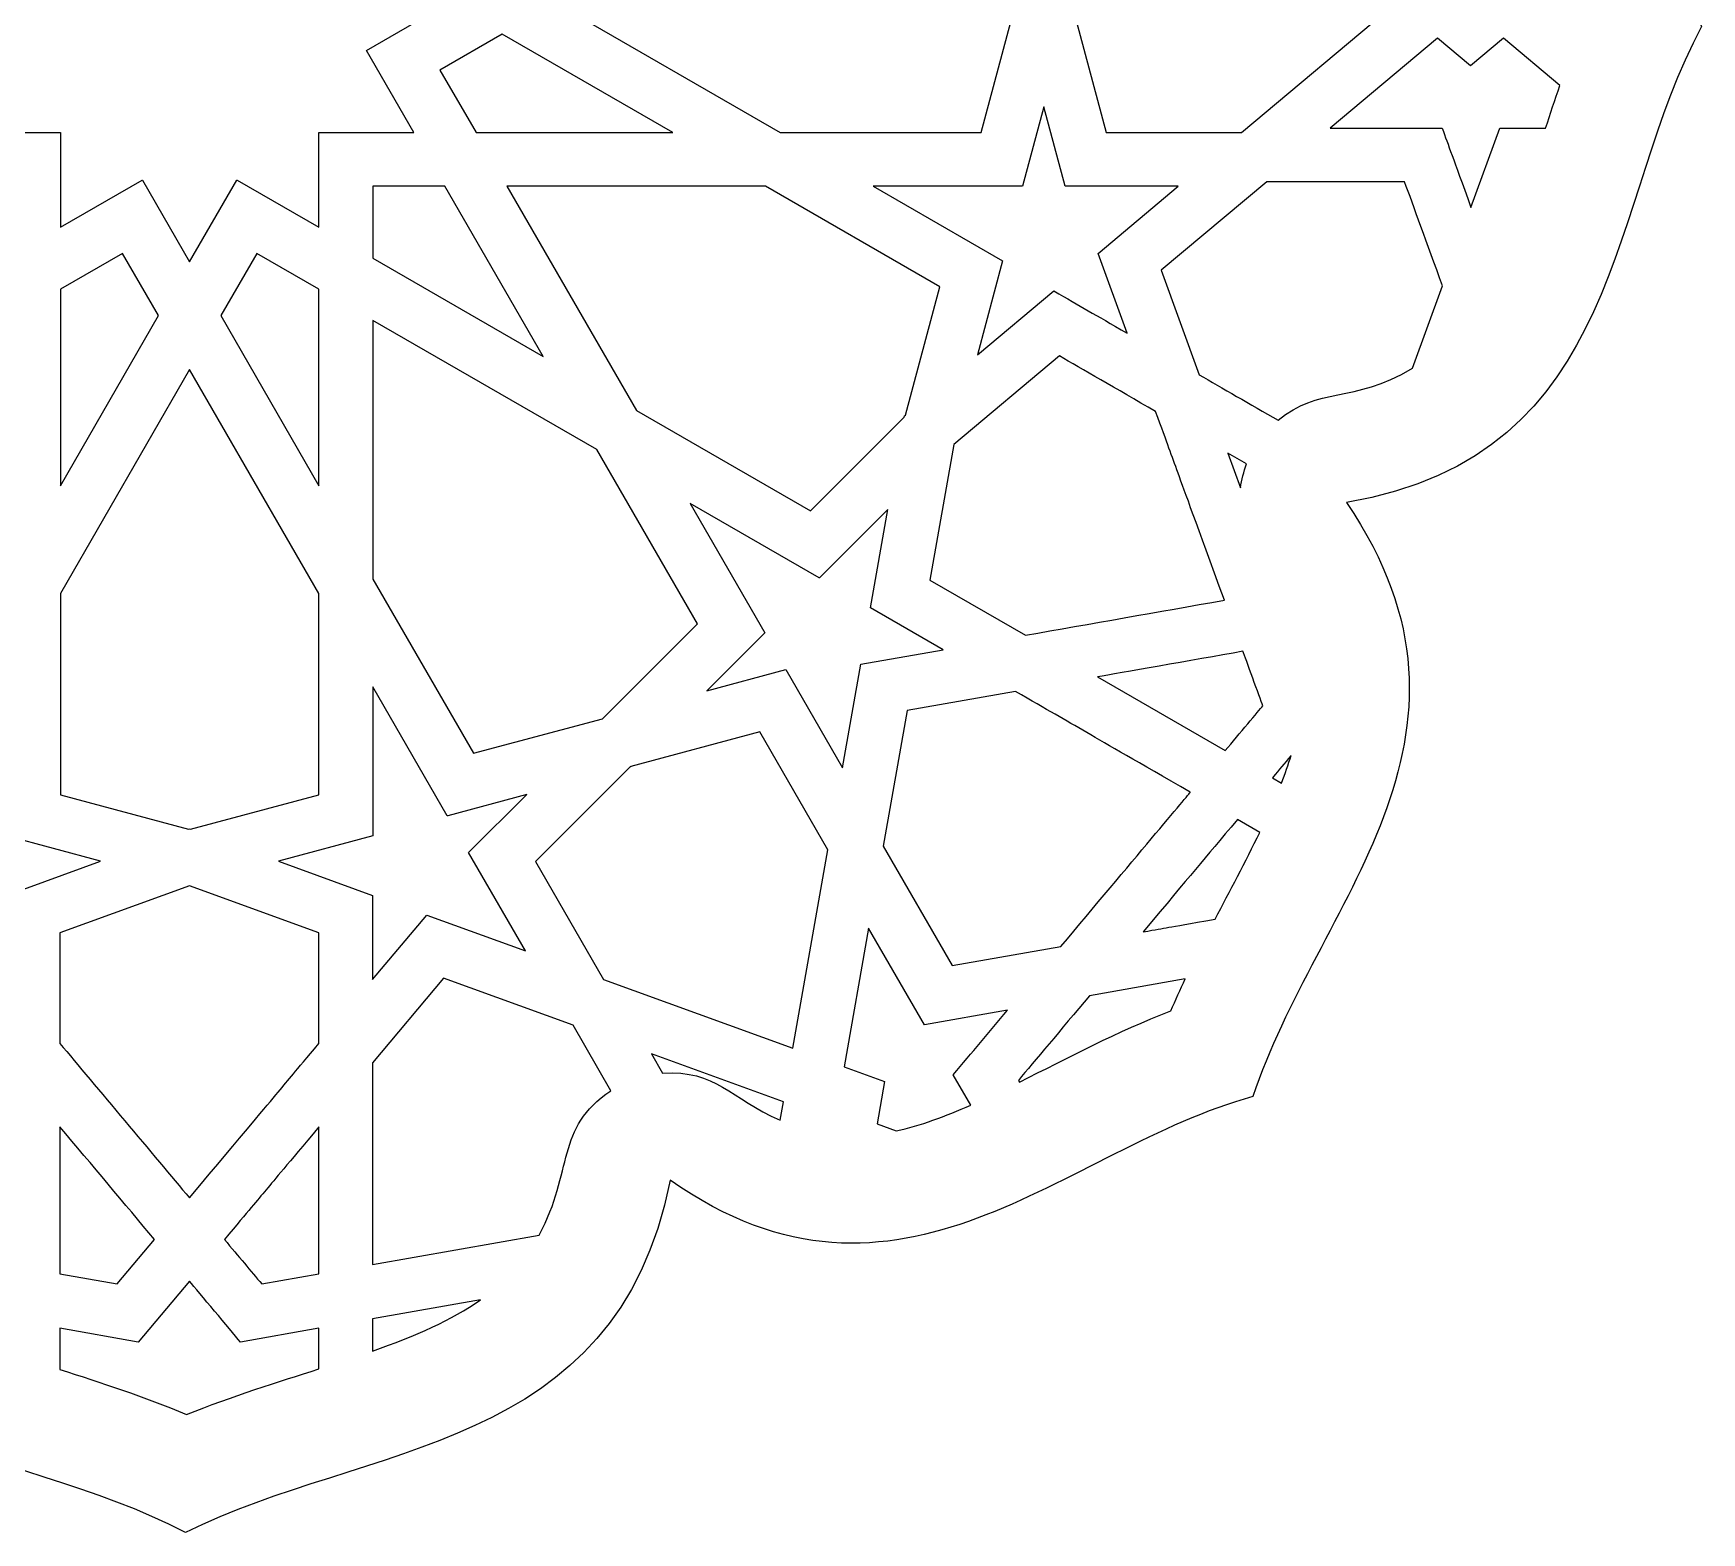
# Model space of a CAD drawing. Header units: millimetres. Extents: x -48.5 to 48.6, y -48.5 to 48.6.
# Drawn here: x -5 to 48.6, y -48.5 to -0.4 of the extents above; entities that cross this region are included whole.
import ezdxf

# ---------------------------------------------------------------- set-up
doc = ezdxf.new("R2010")
doc.units = ezdxf.units.MM
doc.header["$MEASUREMENT"] = 0
doc.layers.add('layer 1', color=7, linetype='Continuous')

msp = doc.modelspace()

# ---------------------------------------------------------------- linework, layer by layer
at = {"layer": 'layer 1', "color": 250}
for points, knots in [([(-37.1748, -15.3886), (-42.2311, -22.9622), (-36.1678, -28.2674), (-34.2634, -34.3274), (-34.2634, -34.3274), (-28.2264, -36.0066), (-22.9984, -42.2642), (-15.4246, -37.0604), (-15.4246, -37.0604), (-13.7728, -46.0696), (-5.6762, -45.5094), (-0.0653, -48.507), (-0.0653, -48.507), (5.6959, -45.5945), (13.7559, -46.028), (15.4922, -37.1849), (15.4922, -37.1849), (22.8872, -42.3827), (28.1555, -36.1448), (34.205, -34.5059), (34.205, -34.5059), (36.2038, -28.3803), (42.3764, -23.0328), (37.211, -15.4284), (37.211, -15.4284), (46.1962, -13.8966), (45.5598, -5.7284), (48.6107, -0.1485), (48.6107, -0.1485), (45.7045, 5.6127), (46.1705, 13.6885), (37.3041, 15.4344), (37.3041, 15.4344), (42.4353, 22.9087), (36.2754, 28.2317), (34.4551, 34.3221), (34.4551, 34.3221), (28.303, 36.2031), (22.9524, 42.4272), (15.4171, 37.1461), (15.4171, 37.1461), (13.9333, 46.2601), (5.7425, 45.4745), (0.3115, 48.5973), (0.3115, 48.5973), (-5.4702, 45.7211), (-13.5343, 46.1768), (-15.3161, 37.2981), (-15.3161, 37.2981), (-22.7303, 42.4198), (-28.0677, 36.2648), (-34.1705, 34.5228), (-34.1705, 34.5228), (-36.1109, 28.376), (-42.2605, 23.0075), (-37.1592, 15.5159), (-37.1592, 15.5159), (-46.0082, 13.7816), (-45.5581, 5.7651), (-48.507, 0.1228), (-48.507, 0.1228), (-45.5724, -5.6314), (-45.9974, -13.6899), (-37.1748, -15.3886)], [0, 0, 0, 0, 0.0588235, 0.0588235, 0.0588235, 0.0588235, 0.1176471, 0.1176471, 0.1176471, 0.1176471, 0.1764706, 0.1764706, 0.1764706, 0.1764706, 0.2352941, 0.2352941, 0.2352941, 0.2352941, 0.2941176, 0.2941176, 0.2941176, 0.2941176, 0.3529412, 0.3529412, 0.3529412, 0.3529412, 0.4117647, 0.4117647, 0.4117647, 0.4117647, 0.4705882, 0.4705882, 0.4705882, 0.4705882, 0.5294118, 0.5294118, 0.5294118, 0.5294118, 0.5882353, 0.5882353, 0.5882353, 0.5882353, 0.6470588, 0.6470588, 0.6470588, 0.6470588, 0.7058824, 0.7058824, 0.7058824, 0.7058824, 0.7647059, 0.7647059, 0.7647059, 0.7647059, 0.8235294, 0.8235294, 0.8235294, 0.8235294, 0.8823529, 0.8823529, 0.8823529, 0.8823529, 1, 1, 1, 1]), ([(7.2623, 4.7653), (7.2623, 4.7653), (5.7407, 2.1283), (5.7407, 2.1283), (5.7407, 2.1283), (5.7407, 2.1283), (8.3749, 0.6071), (8.3749, 0.6071), (8.3749, 0.6071), (8.3749, 0.6071), (5.7407, -0.9137), (5.7407, -0.9137), (5.7407, -0.9137), (5.7407, -0.9137), (7.2619, -3.55), (7.2619, -3.55), (7.2619, -3.55), (6.8795, -3.55), (4.5992, -3.55), (4.2291, -3.55), (4.2291, -3.55), (4.2291, -3.55), (4.2291, -3.5504), (4.2291, -3.5504), (4.2291, -3.5504), (4.2291, -3.5504), (4.2171, -3.5504), (4.2171, -3.5504), (4.2171, -3.5504), (4.2171, -3.5504), (4.2171, -6.5874), (4.2171, -6.5874), (4.2171, -6.5874), (4.2171, -6.5874), (1.5931, -5.0733), (1.5931, -5.0733), (1.5931, -5.0733), (1.5931, -5.0733), (1.5928, -5.0737), (1.5928, -5.0737), (1.5928, -5.0737), (1.5928, -5.0737), (1.5924, -5.0733), (1.5924, -5.0733), (1.5924, -5.0733), (1.5924, -5.0733), (1.5893, -5.0786), (1.5893, -5.0786), (1.5893, -5.0786), (1.5893, -5.0786), (1.5808, -5.0737), (1.5808, -5.0737), (1.5808, -5.0737), (1.5808, -5.0737), (0.066, -7.6973), (0.066, -7.6973), (0.066, -7.6973), (0.066, -7.6973), (-1.4492, -5.0733), (-1.4492, -5.0733), (-1.4492, -5.0733), (-1.4492, -5.0733), (-1.4496, -5.0737), (-1.4496, -5.0737), (-1.4496, -5.0737), (-1.4496, -5.0737), (-1.4496, -5.0733), (-1.4496, -5.0733), (-1.4496, -5.0733), (-1.4496, -5.0733), (-1.4587, -5.0786), (-1.4587, -5.0786), (-1.4587, -5.0786), (-1.4587, -5.0786), (-1.4616, -5.0737), (-1.4616, -5.0737), (-1.4616, -5.0737), (-1.4616, -5.0737), (-4.0855, -6.5878), (-4.0855, -6.5878), (-4.0855, -6.5878), (-4.0855, -6.5878), (-4.0855, -3.55), (-4.0855, -3.55), (-4.0855, -3.55), (-4.4704, -3.55), (-6.7613, -3.55), (-7.1307, -3.55), (-7.1307, -3.55), (-7.1307, -3.55), (-5.6092, -0.913), (-5.6092, -0.913), (-5.6092, -0.913), (-5.6092, -0.913), (-8.2434, 0.6078), (-8.2434, 0.6078), (-8.2434, 0.6078), (-8.2434, 0.6078), (-5.6092, 2.129), (-5.6092, 2.129), (-5.6092, 2.129), (-5.6092, 2.129), (-7.1303, 4.7653), (-7.1303, 4.7653), (-7.1303, 4.7653), (-7.1303, 4.7653), (-4.0979, 4.7653), (-4.0979, 4.7653), (-4.0979, 4.7653), (-4.0979, 4.7653), (-4.0979, 4.7657), (-4.0979, 4.7657), (-4.0979, 4.7657), (-4.0933, 4.7657), (-4.0901, 4.7657), (-4.0855, 4.7657), (-4.0855, 4.7657), (-4.0855, 4.7657), (-4.0855, 7.8027), (-4.0855, 7.8027), (-4.0855, 7.8027), (-4.0855, 7.8027), (-1.4616, 6.2886), (-1.4616, 6.2886), (-1.4616, 6.2886), (-1.4616, 6.2886), (-1.4584, 6.2939), (-1.4584, 6.2939), (-1.4584, 6.2939), (-1.4584, 6.2939), (-1.4496, 6.289), (-1.4496, 6.289), (-1.4496, 6.289), (-1.4496, 6.289), (-1.4496, 6.2893), (-1.4496, 6.2893), (-1.4496, 6.2893), (-1.4496, 6.2893), (-1.4492, 6.289), (-1.4492, 6.289), (-1.4492, 6.289), (-1.4492, 6.289), (0.0656, 8.9126), (0.0656, 8.9126), (0.0656, 8.9126), (0.0656, 8.9126), (1.5808, 6.2886), (1.5808, 6.2886), (1.5808, 6.2886), (1.5808, 6.2886), (1.5896, 6.2939), (1.5896, 6.2939), (1.5896, 6.2939), (1.5896, 6.2939), (1.5924, 6.289), (1.5924, 6.289), (1.5924, 6.289), (1.5924, 6.289), (1.5928, 6.2893), (1.5928, 6.2893), (1.5928, 6.2893), (1.5928, 6.2893), (1.5931, 6.289), (1.5931, 6.289), (1.5931, 6.289), (1.5931, 6.289), (4.2171, 7.8031), (4.2171, 7.8031), (4.2171, 7.8031), (4.2171, 7.8031), (4.2171, 4.7653), (4.2171, 4.7653), (4.2171, 4.7653), (4.2171, 4.7653), (7.2623, 4.7653), (7.2623, 4.7653)], [0, 0, 0, 0, 0.0222222, 0.0222222, 0.0222222, 0.0222222, 0.0444444, 0.0444444, 0.0444444, 0.0444444, 0.0666667, 0.0666667, 0.0666667, 0.0666667, 0.0888889, 0.0888889, 0.0888889, 0.0888889, 0.1111111, 0.1111111, 0.1111111, 0.1111111, 0.1333333, 0.1333333, 0.1333333, 0.1333333, 0.1555556, 0.1555556, 0.1555556, 0.1555556, 0.1777778, 0.1777778, 0.1777778, 0.1777778, 0.2, 0.2, 0.2, 0.2, 0.2222222, 0.2222222, 0.2222222, 0.2222222, 0.2444444, 0.2444444, 0.2444444, 0.2444444, 0.2666667, 0.2666667, 0.2666667, 0.2666667, 0.2888889, 0.2888889, 0.2888889, 0.2888889, 0.3111111, 0.3111111, 0.3111111, 0.3111111, 0.3333333, 0.3333333, 0.3333333, 0.3333333, 0.3555556, 0.3555556, 0.3555556, 0.3555556, 0.3777778, 0.3777778, 0.3777778, 0.3777778, 0.4, 0.4, 0.4, 0.4, 0.4222222, 0.4222222, 0.4222222, 0.4222222, 0.4444444, 0.4444444, 0.4444444, 0.4444444, 0.4666667, 0.4666667, 0.4666667, 0.4666667, 0.4888889, 0.4888889, 0.4888889, 0.4888889, 0.5111111, 0.5111111, 0.5111111, 0.5111111, 0.5333333, 0.5333333, 0.5333333, 0.5333333, 0.5555556, 0.5555556, 0.5555556, 0.5555556, 0.5777778, 0.5777778, 0.5777778, 0.5777778, 0.6, 0.6, 0.6, 0.6, 0.6222222, 0.6222222, 0.6222222, 0.6222222, 0.6444444, 0.6444444, 0.6444444, 0.6444444, 0.6666667, 0.6666667, 0.6666667, 0.6666667, 0.6888889, 0.6888889, 0.6888889, 0.6888889, 0.7111111, 0.7111111, 0.7111111, 0.7111111, 0.7333333, 0.7333333, 0.7333333, 0.7333333, 0.7555556, 0.7555556, 0.7555556, 0.7555556, 0.7777778, 0.7777778, 0.7777778, 0.7777778, 0.8, 0.8, 0.8, 0.8, 0.8222222, 0.8222222, 0.8222222, 0.8222222, 0.8444444, 0.8444444, 0.8444444, 0.8444444, 0.8666667, 0.8666667, 0.8666667, 0.8666667, 0.8888889, 0.8888889, 0.8888889, 0.8888889, 0.9111111, 0.9111111, 0.9111111, 0.9111111, 0.9333333, 0.9333333, 0.9333333, 0.9333333, 0.9555556, 0.9555556, 0.9555556, 0.9555556, 1, 1, 1, 1]), ([(19.0281, 4.7653), (19.0281, 4.7653), (25.4783, 4.7653), (25.4783, 4.7653), (25.4783, 4.7653), (25.4783, 4.7653), (26.5917, 0.6071), (26.5917, 0.6071), (26.5917, 0.6071), (26.5917, 0.6071), (25.4787, -3.55), (25.4787, -3.55), (25.4787, -3.55), (25.4787, -3.55), (19.0288, -3.55), (19.0288, -3.55), (19.0288, -3.55), (19.0288, -3.55), (11.8269, 0.6078), (11.8269, 0.6078), (11.8269, 0.6078), (11.8269, 0.6078), (19.0281, 4.7653), (19.0281, 4.7653)], [0, 0, 0, 0, 0.1428571, 0.1428571, 0.1428571, 0.1428571, 0.2857143, 0.2857143, 0.2857143, 0.2857143, 0.4285714, 0.4285714, 0.4285714, 0.4285714, 0.5714286, 0.5714286, 0.5714286, 0.5714286, 0.7142857, 0.7142857, 0.7142857, 0.7142857, 1, 1, 1, 1]), ([(29.4972, -3.5497), (29.4972, -3.5497), (28.3841, 0.6068), (28.3841, 0.6068), (28.3841, 0.6068), (28.3841, 0.6068), (28.3845, 0.6078), (28.3845, 0.6078), (28.3845, 0.6078), (28.3845, 0.6078), (28.3841, 0.6092), (28.3841, 0.6092), (28.3841, 0.6092), (28.3841, 0.6092), (29.4972, 4.7657), (29.4972, 4.7657), (29.4972, 4.7657), (29.4972, 4.7657), (33.8381, 4.7657), (33.8381, 4.7657), (33.8381, 4.7657), (33.8381, 4.7657), (34.0127, 4.6189), (34.0127, 4.6189), (34.0127, 4.6189), (34.0127, 4.6189), (34.0152, 4.6189), (34.0152, 4.6189), (34.0152, 4.6189), (34.0152, 4.6189), (38.7943, 0.6078), (38.7943, 0.6078), (38.7943, 0.6078), (38.7943, 0.6078), (33.8406, -3.5497), (33.8406, -3.5497), (33.8406, -3.5497), (33.8406, -3.5497), (29.4972, -3.5497), (29.4972, -3.5497)], [0, 0, 0, 0, 0.0909091, 0.0909091, 0.0909091, 0.0909091, 0.1818182, 0.1818182, 0.1818182, 0.1818182, 0.2727273, 0.2727273, 0.2727273, 0.2727273, 0.3636364, 0.3636364, 0.3636364, 0.3636364, 0.4545455, 0.4545455, 0.4545455, 0.4545455, 0.5454545, 0.5454545, 0.5454545, 0.5454545, 0.6363636, 0.6363636, 0.6363636, 0.6363636, 0.7272727, 0.7272727, 0.7272727, 0.7272727, 0.8181818, 0.8181818, 0.8181818, 0.8181818, 1, 1, 1, 1]), ([(15.5758, -3.55), (15.5758, -3.55), (9.2601, -3.55), (9.2601, -3.55), (9.2601, -3.55), (9.2601, -3.55), (8.1019, -1.5427), (8.1019, -1.5427), (8.1019, -1.5427), (8.1019, -1.5427), (10.1004, -0.3888), (10.1004, -0.3888), (10.1004, -0.3888), (10.1004, -0.3888), (15.5758, -3.55), (15.5758, -3.55)], [0, 0, 0, 0, 0.2, 0.2, 0.2, 0.2, 0.4, 0.4, 0.4, 0.4, 0.6, 0.6, 0.6, 0.6, 1, 1, 1, 1]), ([(43.6009, -3.4089), (43.6009, -3.4089), (42.1298, -3.4096), (42.1298, -3.4096), (42.1298, -3.4096), (42.1298, -3.4096), (41.2048, -5.9528), (41.2048, -5.9528), (41.2048, -5.9528), (40.6118, -4.3258), (40.4883, -3.9829), (40.2802, -3.4096), (40.2802, -3.4096), (40.2802, -3.4096), (36.6847, -3.4082), (36.6847, -3.4082), (36.6847, -3.4082), (36.6847, -3.4082), (40.132, -0.5147), (40.132, -0.5147), (40.132, -0.5147), (40.132, -0.5147), (41.1896, -1.4026), (41.1896, -1.4026), (41.1896, -1.4026), (41.1896, -1.4026), (42.2476, -0.5147), (42.2476, -0.5147), (42.2476, -0.5147), (42.2476, -0.5147), (44.0626, -2.0373), (44.0626, -2.0373), (44.0626, -2.0373), (43.9014, -2.4956), (43.749, -2.9535), (43.6009, -3.4089)], [0, 0, 0, 0, 0.1, 0.1, 0.1, 0.1, 0.2, 0.2, 0.2, 0.2, 0.3, 0.3, 0.3, 0.3, 0.4, 0.4, 0.4, 0.4, 0.5, 0.5, 0.5, 0.5, 0.6, 0.6, 0.6, 0.6, 0.7, 0.7, 0.7, 0.7, 0.8, 0.8, 0.8, 0.8, 1, 1, 1, 1]), ([(30.1653, -9.9914), (29.0879, -9.3698), (28.6974, -9.144), (27.8077, -8.63), (27.8077, -8.63), (27.8077, -8.63), (25.3598, -10.6832), (25.3598, -10.6832), (25.3598, -10.6832), (25.3598, -10.6832), (26.1676, -7.6712), (26.1676, -7.6712), (26.1676, -7.6712), (26.1676, -7.6712), (22.0087, -5.2702), (22.0087, -5.2702), (22.0087, -5.2702), (22.0087, -5.2702), (26.7984, -5.2702), (26.7984, -5.2702), (26.7984, -5.2702), (26.7984, -5.2702), (26.7984, -5.2698), (26.7984, -5.2698), (26.7984, -5.2698), (26.803, -5.2698), (26.8058, -5.2698), (26.8108, -5.2698), (26.8108, -5.2698), (26.8108, -5.2698), (27.4941, -2.7178), (27.4941, -2.7178), (27.4941, -2.7178), (27.4941, -2.7178), (28.1771, -5.2694), (28.1771, -5.2694), (28.1771, -5.2694), (28.1771, -5.2694), (31.805, -5.2694), (31.805, -5.2694), (31.805, -5.2694), (31.805, -5.2694), (29.2322, -7.4288), (29.2322, -7.4288), (29.2322, -7.4288), (29.2322, -7.4288), (30.1653, -9.9914), (30.1653, -9.9914)], [0, 0, 0, 0, 0.0769231, 0.0769231, 0.0769231, 0.0769231, 0.1538462, 0.1538462, 0.1538462, 0.1538462, 0.2307692, 0.2307692, 0.2307692, 0.2307692, 0.3076923, 0.3076923, 0.3076923, 0.3076923, 0.3846154, 0.3846154, 0.3846154, 0.3846154, 0.4615385, 0.4615385, 0.4615385, 0.4615385, 0.5384615, 0.5384615, 0.5384615, 0.5384615, 0.6153846, 0.6153846, 0.6153846, 0.6153846, 0.6923077, 0.6923077, 0.6923077, 0.6923077, 0.7692308, 0.7692308, 0.7692308, 0.7692308, 0.8461538, 0.8461538, 0.8461538, 0.8461538, 1, 1, 1, 1]), ([(8.2546, -5.2702), (8.2546, -5.2702), (11.4134, -10.7414), (11.4134, -10.7414), (11.4134, -10.7414), (11.4134, -10.7414), (5.9492, -7.5872), (5.9492, -7.5872), (5.9492, -7.5872), (5.9492, -7.5872), (5.9492, -5.2702), (5.9492, -5.2702), (5.9492, -5.2702), (6.1877, -5.2702), (7.8373, -5.2702), (8.2546, -5.2702)], [0, 0, 0, 0, 0.2, 0.2, 0.2, 0.2, 0.4, 0.4, 0.4, 0.4, 0.6, 0.6, 0.6, 0.6, 1, 1, 1, 1]), ([(10.2531, -5.2702), (10.2531, -5.2702), (18.5558, -5.2702), (18.5558, -5.2702), (18.5558, -5.2702), (18.5558, -5.2702), (24.1522, -8.5009), (24.1522, -8.5009), (24.1522, -8.5009), (24.1522, -8.5009), (23.0466, -12.6231), (23.0466, -12.6231), (23.0466, -12.6231), (23.0466, -12.6231), (23.0152, -12.6492), (23.0152, -12.6492), (23.0152, -12.6492), (23.0152, -12.6492), (23.0085, -12.687), (23.0085, -12.687), (23.0085, -12.687), (23.0085, -12.687), (19.9993, -15.6982), (19.9993, -15.6982), (19.9993, -15.6982), (19.9993, -15.6982), (14.4106, -12.4718), (14.4106, -12.4718), (14.4106, -12.4718), (14.4106, -12.4718), (10.2531, -5.2702), (10.2531, -5.2702)], [0, 0, 0, 0, 0.1111111, 0.1111111, 0.1111111, 0.1111111, 0.2222222, 0.2222222, 0.2222222, 0.2222222, 0.3333333, 0.3333333, 0.3333333, 0.3333333, 0.4444444, 0.4444444, 0.4444444, 0.4444444, 0.5555556, 0.5555556, 0.5555556, 0.5555556, 0.6666667, 0.6666667, 0.6666667, 0.6666667, 0.7777778, 0.7777778, 0.7777778, 0.7777778, 1, 1, 1, 1]), ([(39.3248, -11.1192), (37.3814, -12.2668), (36.3266, -11.6896), (35.0097, -12.7871), (35.0097, -12.7871), (34.1101, -12.2679), (33.2108, -11.7486), (32.4824, -11.3277), (32.4824, -11.3277), (32.4824, -11.3277), (31.2603, -7.9721), (31.2603, -7.9721), (31.2603, -7.9721), (31.2603, -7.9721), (34.6502, -5.1273), (34.6502, -5.1273), (34.6502, -5.1273), (34.6502, -5.1273), (39.0747, -5.129), (39.0747, -5.129), (39.0747, -5.129), (39.3548, -5.8992), (39.788, -7.088), (40.2907, -8.466), (40.2907, -8.466), (40.2907, -8.466), (39.3248, -11.1192), (39.3248, -11.1192)], [0, 0, 0, 0, 0.125, 0.125, 0.125, 0.125, 0.25, 0.25, 0.25, 0.25, 0.375, 0.375, 0.375, 0.375, 0.5, 0.5, 0.5, 0.5, 0.625, 0.625, 0.625, 0.625, 0.75, 0.75, 0.75, 0.75, 1, 1, 1, 1]), ([(-4.0855, -14.8883), (-4.0855, -14.8883), (-4.0855, -8.5803), (-4.0855, -8.5803), (-4.0855, -8.5803), (-4.0855, -8.5803), (-2.0881, -7.4277), (-2.0881, -7.4277), (-2.0881, -7.4277), (-2.0881, -7.4277), (-0.9331, -9.4276), (-0.9331, -9.4276), (-0.9331, -9.4276), (-0.9331, -9.4276), (-4.0855, -14.8883), (-4.0855, -14.8883)], [0, 0, 0, 0, 0.2, 0.2, 0.2, 0.2, 0.4, 0.4, 0.4, 0.4, 0.6, 0.6, 0.6, 0.6, 1, 1, 1, 1]), ([(1.0647, -9.4273), (1.0647, -9.4273), (2.2193, -7.4277), (2.2193, -7.4277), (2.2193, -7.4277), (2.2193, -7.4277), (4.2171, -8.5806), (4.2171, -8.5806), (4.2171, -8.5806), (4.2171, -8.5806), (4.2171, -14.8879), (4.2171, -14.8879), (4.2171, -14.8879), (4.2171, -14.8879), (1.0647, -9.4273), (1.0647, -9.4273)], [0, 0, 0, 0, 0.2, 0.2, 0.2, 0.2, 0.4, 0.4, 0.4, 0.4, 0.6, 0.6, 0.6, 0.6, 1, 1, 1, 1]), ([(9.1789, -23.4823), (9.1789, -23.4823), (5.9492, -17.8879), (5.9492, -17.8879), (5.9492, -17.8879), (5.9492, -17.8879), (5.9492, -9.5804), (5.9492, -9.5804), (5.9492, -9.5804), (5.9492, -9.5804), (13.1392, -13.7312), (13.1392, -13.7312), (13.1392, -13.7312), (13.1392, -13.7312), (16.3699, -19.3273), (16.3699, -19.3273), (16.3699, -19.3273), (16.3699, -19.3273), (13.3255, -22.37), (13.3255, -22.37), (13.3255, -22.37), (13.3255, -22.37), (9.1789, -23.4823), (9.1789, -23.4823)], [0, 0, 0, 0, 0.1428571, 0.1428571, 0.1428571, 0.1428571, 0.2857143, 0.2857143, 0.2857143, 0.2857143, 0.4285714, 0.4285714, 0.4285714, 0.4285714, 0.5714286, 0.5714286, 0.5714286, 0.5714286, 0.7142857, 0.7142857, 0.7142857, 0.7142857, 1, 1, 1, 1]), ([(0.0656, -11.158), (0.0656, -11.158), (4.2171, -18.3494), (4.2171, -18.3494), (4.2171, -18.3494), (4.2171, -18.3494), (4.2171, -24.8116), (4.2171, -24.8116), (4.2171, -24.8116), (4.2171, -24.8116), (0.0931, -25.9158), (0.0931, -25.9158), (0.0931, -25.9158), (0.0931, -25.9158), (0.0586, -25.9031), (0.0586, -25.9031), (0.0586, -25.9031), (0.0586, -25.9031), (0.0307, -25.9133), (0.0307, -25.9133), (0.0307, -25.9133), (0.0307, -25.9133), (-4.0855, -24.8112), (-4.0855, -24.8112), (-4.0855, -24.8112), (-4.0855, -24.8112), (-4.0855, -18.349), (-4.0855, -18.349), (-4.0855, -18.349), (-4.0855, -18.349), (0.0656, -11.158), (0.0656, -11.158)], [0, 0, 0, 0, 0.1111111, 0.1111111, 0.1111111, 0.1111111, 0.2222222, 0.2222222, 0.2222222, 0.2222222, 0.3333333, 0.3333333, 0.3333333, 0.3333333, 0.4444444, 0.4444444, 0.4444444, 0.4444444, 0.5555556, 0.5555556, 0.5555556, 0.5555556, 0.6666667, 0.6666667, 0.6666667, 0.6666667, 0.7777778, 0.7777778, 0.7777778, 0.7777778, 1, 1, 1, 1]), ([(26.8989, -19.6909), (26.8989, -19.6909), (26.8989, -19.6909), (26.8989, -19.6909), (26.8989, -19.6909), (26.8989, -19.6909), (23.8326, -17.9215), (23.8326, -17.9215), (23.8326, -17.9215), (23.8326, -17.9215), (24.6002, -13.5643), (24.6002, -13.5643), (24.6002, -13.5643), (24.6002, -13.5643), (27.9901, -10.7216), (27.9901, -10.7216), (27.9901, -10.7216), (28.7031, -11.1333), (29.8044, -11.7687), (31.0804, -12.5042), (31.0804, -12.5042), (31.8858, -14.7169), (31.4664, -13.5643), (33.2863, -18.5654), (33.2863, -18.5654), (31.1407, -18.9442), (28.9966, -19.3216), (26.8993, -19.6914), (26.8993, -19.6914), (26.8993, -19.6914), (26.8989, -19.6909), (26.8989, -19.6909)], [0, 0, 0, 0, 0.1111111, 0.1111111, 0.1111111, 0.1111111, 0.2222222, 0.2222222, 0.2222222, 0.2222222, 0.3333333, 0.3333333, 0.3333333, 0.3333333, 0.4444444, 0.4444444, 0.4444444, 0.4444444, 0.5555556, 0.5555556, 0.5555556, 0.5555556, 0.6666667, 0.6666667, 0.6666667, 0.6666667, 0.7777778, 0.7777778, 0.7777778, 0.7777778, 1, 1, 1, 1]), ([(33.3978, -13.8427), (33.5936, -13.9555), (33.7968, -14.0729), (34.0028, -14.1919), (34.0028, -14.1919), (33.9065, -14.4424), (33.8402, -14.6995), (33.8046, -14.9599), (33.8046, -14.9599), (33.8046, -14.9599), (33.3978, -13.8427), (33.3978, -13.8427)], [0, 0, 0, 0, 0.25, 0.25, 0.25, 0.25, 0.5, 0.5, 0.5, 0.5, 1, 1, 1, 1]), ([(19.2024, -20.7945), (19.2024, -20.7945), (16.667, -21.4743), (16.667, -21.4743), (16.667, -21.4743), (16.667, -21.4743), (18.5318, -19.6106), (18.5318, -19.6106), (18.5318, -19.6106), (18.5318, -19.6106), (16.1364, -15.4612), (16.1364, -15.4612), (16.1364, -15.4612), (16.1364, -15.4612), (20.278, -17.8524), (20.278, -17.8524), (20.278, -17.8524), (20.278, -17.8524), (20.2826, -17.8478), (20.2826, -17.8478), (20.2826, -17.8478), (20.2826, -17.8478), (20.2897, -17.8519), (20.2897, -17.8519), (20.2897, -17.8519), (20.2897, -17.8519), (20.2897, -17.8517), (20.2897, -17.8517), (20.2897, -17.8517), (20.2897, -17.8517), (20.2904, -17.8519), (20.2904, -17.8519), (20.2904, -17.8519), (20.2904, -17.8519), (22.4857, -15.6549), (22.4857, -15.6549), (22.4857, -15.6549), (22.4857, -15.6549), (21.9301, -18.809), (21.9301, -18.809), (21.9301, -18.809), (21.9301, -18.809), (24.2641, -20.156), (24.2641, -20.156), (24.2641, -20.156), (24.2641, -20.156), (21.6147, -20.6235), (21.6147, -20.6235), (21.6147, -20.6235), (21.6147, -20.6235), (21.0266, -23.9536), (21.0266, -23.9536), (21.0266, -23.9536), (21.0266, -23.9536), (19.2024, -20.7945), (19.2024, -20.7945)], [0, 0, 0, 0, 0.0666667, 0.0666667, 0.0666667, 0.0666667, 0.1333333, 0.1333333, 0.1333333, 0.1333333, 0.2, 0.2, 0.2, 0.2, 0.2666667, 0.2666667, 0.2666667, 0.2666667, 0.3333333, 0.3333333, 0.3333333, 0.3333333, 0.4, 0.4, 0.4, 0.4, 0.4666667, 0.4666667, 0.4666667, 0.4666667, 0.5333333, 0.5333333, 0.5333333, 0.5333333, 0.6, 0.6, 0.6, 0.6, 0.6666667, 0.6666667, 0.6666667, 0.6666667, 0.7333333, 0.7333333, 0.7333333, 0.7333333, 0.8, 0.8, 0.8, 0.8, 0.8666667, 0.8666667, 0.8666667, 0.8666667, 1, 1, 1, 1]), ([(33.316, -23.3966), (33.316, -23.3966), (29.2167, -21.0294), (29.2167, -21.0294), (29.2167, -21.0294), (29.9039, -20.9084), (32.2471, -20.4953), (33.8832, -20.2064), (33.8832, -20.2064), (33.9665, -20.4354), (34.4219, -21.6881), (34.5204, -21.9593), (34.5204, -21.9593), (34.387, -22.1181), (33.7651, -22.86), (33.316, -23.3966)], [0, 0, 0, 0, 0.2, 0.2, 0.2, 0.2, 0.4, 0.4, 0.4, 0.4, 0.6, 0.6, 0.6, 0.6, 1, 1, 1, 1]), ([(-5.8187, -30.7482), (-5.8187, -30.7482), (-7.5572, -28.6766), (-7.5572, -28.6766), (-7.5572, -28.6766), (-7.5572, -28.6766), (-10.7086, -29.8224), (-10.7086, -29.8224), (-10.7086, -29.8224), (-10.7086, -29.8224), (-8.8914, -26.675), (-8.8914, -26.675), (-8.8914, -26.675), (-8.8914, -26.675), (-10.7601, -24.807), (-10.7601, -24.807), (-10.7601, -24.807), (-10.7601, -24.807), (-8.2194, -25.4882), (-8.2194, -25.4882), (-8.2194, -25.4882), (-8.2194, -25.4882), (-8.2176, -25.4853), (-8.2176, -25.4853), (-8.2176, -25.4853), (-8.2176, -25.4853), (-8.2077, -25.4878), (-8.2077, -25.4878), (-8.2077, -25.4878), (-8.2077, -25.4878), (-8.207, -25.4878), (-8.207, -25.4878), (-8.207, -25.4878), (-8.207, -25.4878), (-5.8177, -21.3494), (-5.8177, -21.3494), (-5.8177, -21.3494), (-5.8177, -21.3494), (-5.8177, -26.1313), (-5.8177, -26.1313), (-5.8177, -26.1313), (-5.8177, -26.1313), (-2.7922, -26.9413), (-2.7922, -26.9413), (-2.7922, -26.9413), (-2.7922, -26.9413), (-5.8187, -28.0438), (-5.8187, -28.0438), (-5.8187, -28.0438), (-5.8187, -28.3821), (-5.8187, -30.4095), (-5.8187, -30.7482)], [0, 0, 0, 0, 0.0714286, 0.0714286, 0.0714286, 0.0714286, 0.1428571, 0.1428571, 0.1428571, 0.1428571, 0.2142857, 0.2142857, 0.2142857, 0.2142857, 0.2857143, 0.2857143, 0.2857143, 0.2857143, 0.3571429, 0.3571429, 0.3571429, 0.3571429, 0.4285714, 0.4285714, 0.4285714, 0.4285714, 0.5, 0.5, 0.5, 0.5, 0.5714286, 0.5714286, 0.5714286, 0.5714286, 0.6428571, 0.6428571, 0.6428571, 0.6428571, 0.7142857, 0.7142857, 0.7142857, 0.7142857, 0.7857143, 0.7857143, 0.7857143, 0.7857143, 0.8571429, 0.8571429, 0.8571429, 0.8571429, 1, 1, 1, 1]), ([(10.8451, -29.8287), (10.8451, -29.8287), (7.6764, -28.6766), (7.6764, -28.6766), (7.6764, -28.6766), (7.6764, -28.6766), (5.9358, -30.7505), (5.9358, -30.7505), (5.9358, -30.7505), (5.9358, -30.4115), (5.9358, -28.3824), (5.9358, -28.0438), (5.9358, -28.0438), (5.9358, -28.0438), (2.9146, -26.9434), (2.9146, -26.9434), (2.9146, -26.9434), (2.9146, -26.9434), (5.9492, -26.1306), (5.9492, -26.1306), (5.9492, -26.1306), (5.9492, -26.1306), (5.9492, -21.3498), (5.9492, -21.3498), (5.9492, -21.3498), (5.9492, -21.3498), (8.3386, -25.4882), (8.3386, -25.4882), (8.3386, -25.4882), (8.3386, -25.4882), (8.3488, -25.4853), (8.3488, -25.4853), (8.3488, -25.4853), (8.3488, -25.4853), (8.3502, -25.4878), (8.3502, -25.4878), (8.3502, -25.4878), (8.3502, -25.4878), (8.351, -25.4878), (8.351, -25.4878), (8.351, -25.4878), (8.351, -25.4878), (10.8874, -24.8073), (10.8874, -24.8073), (10.8874, -24.8073), (10.8874, -24.8073), (9.0226, -26.6718), (9.0226, -26.6718), (9.0226, -26.6718), (9.0226, -26.6718), (10.8451, -29.8287), (10.8451, -29.8287)], [0, 0, 0, 0, 0.0714286, 0.0714286, 0.0714286, 0.0714286, 0.1428571, 0.1428571, 0.1428571, 0.1428571, 0.2142857, 0.2142857, 0.2142857, 0.2142857, 0.2857143, 0.2857143, 0.2857143, 0.2857143, 0.3571429, 0.3571429, 0.3571429, 0.3571429, 0.4285714, 0.4285714, 0.4285714, 0.4285714, 0.5, 0.5, 0.5, 0.5, 0.5714286, 0.5714286, 0.5714286, 0.5714286, 0.6428571, 0.6428571, 0.6428571, 0.6428571, 0.7142857, 0.7142857, 0.7142857, 0.7142857, 0.7857143, 0.7857143, 0.7857143, 0.7857143, 0.8571429, 0.8571429, 0.8571429, 0.8571429, 1, 1, 1, 1]), ([(32.1938, -24.7347), (32.1938, -24.7347), (30.2362, -27.0662), (28.0405, -29.6802), (28.0405, -29.6802), (28.0405, -29.6802), (24.5435, -30.2973), (24.5435, -30.2973), (24.5435, -30.2973), (24.5435, -30.2973), (22.3294, -26.4658), (22.3294, -26.4658), (22.3294, -26.4658), (22.3294, -26.4658), (23.0988, -22.1083), (23.0988, -22.1083), (23.0988, -22.1083), (23.0988, -22.1083), (26.5814, -21.4937), (26.5814, -21.4937), (26.5814, -21.4937), (28.6769, -22.7037), (28.7136, -22.7248), (32.1938, -24.7347)], [0, 0, 0, 0, 0.1428571, 0.1428571, 0.1428571, 0.1428571, 0.2857143, 0.2857143, 0.2857143, 0.2857143, 0.4285714, 0.4285714, 0.4285714, 0.4285714, 0.5714286, 0.5714286, 0.5714286, 0.5714286, 0.7142857, 0.7142857, 0.7142857, 0.7142857, 1, 1, 1, 1]), ([(19.4359, -32.9537), (19.4359, -32.9537), (13.3576, -30.7407), (13.3576, -30.7407), (13.3576, -30.7407), (13.3576, -30.7407), (11.1718, -26.955), (11.1718, -26.955), (11.1718, -26.955), (11.1718, -26.955), (14.212, -23.9159), (14.212, -23.9159), (14.212, -23.9159), (14.212, -23.9159), (14.2282, -23.9113), (14.2282, -23.9113), (14.2282, -23.9113), (14.2282, -23.9113), (14.2321, -23.9074), (14.2321, -23.9074), (14.2321, -23.9074), (14.2321, -23.9074), (18.373, -22.7972), (18.373, -22.7972), (18.373, -22.7972), (18.373, -22.7972), (20.5588, -26.5832), (20.5588, -26.5832), (20.5588, -26.5832), (20.5588, -26.5832), (19.4359, -32.9537), (19.4359, -32.9537)], [0, 0, 0, 0, 0.1111111, 0.1111111, 0.1111111, 0.1111111, 0.2222222, 0.2222222, 0.2222222, 0.2222222, 0.3333333, 0.3333333, 0.3333333, 0.3333333, 0.4444444, 0.4444444, 0.4444444, 0.4444444, 0.5555556, 0.5555556, 0.5555556, 0.5555556, 0.6666667, 0.6666667, 0.6666667, 0.6666667, 0.7777778, 0.7777778, 0.7777778, 0.7777778, 1, 1, 1, 1]), ([(35.1204, -24.4387), (35.1204, -24.4387), (34.828, -24.2697), (34.828, -24.2697), (34.828, -24.2697), (35.0721, -23.9783), (35.1903, -23.8372), (35.4284, -23.5529), (35.4284, -23.5529), (35.3406, -23.8421), (35.2376, -24.1367), (35.1204, -24.4387)], [0, 0, 0, 0, 0.25, 0.25, 0.25, 0.25, 0.5, 0.5, 0.5, 0.5, 1, 1, 1, 1]), ([(32.9921, -28.8068), (31.2402, -29.1157), (31.5514, -29.0608), (30.6776, -29.215), (30.6776, -29.215), (32.2524, -27.3399), (32.5818, -26.9466), (33.7061, -25.6081), (33.7061, -25.6081), (33.7061, -25.6081), (34.423, -26.0216), (34.423, -26.0216), (34.423, -26.0216), (33.9647, -26.9712), (33.4627, -27.9058), (32.9921, -28.8068)], [0, 0, 0, 0, 0.2, 0.2, 0.2, 0.2, 0.4, 0.4, 0.4, 0.4, 0.6, 0.6, 0.6, 0.6, 1, 1, 1, 1]), ([(4.216, -32.7998), (2.5919, -34.7369), (3.725, -33.3859), (0.0603, -37.7556), (0.0603, -37.7556), (-1.064, -36.418), (-2.97, -34.1443), (-4.0989, -32.7977), (-4.0989, -32.7977), (-4.0989, -32.5067), (-4.0989, -29.8947), (-4.0989, -29.2474), (-4.0989, -29.2474), (-4.0989, -29.2474), (0.0586, -27.7333), (0.0586, -27.7333), (0.0586, -27.7333), (0.0586, -27.7333), (4.216, -29.2474), (4.216, -29.2474), (4.216, -29.2474), (4.216, -29.5585), (4.216, -32.1483), (4.216, -32.7998)], [0, 0, 0, 0, 0.1428571, 0.1428571, 0.1428571, 0.1428571, 0.2857143, 0.2857143, 0.2857143, 0.2857143, 0.4285714, 0.4285714, 0.4285714, 0.4285714, 0.5714286, 0.5714286, 0.5714286, 0.5714286, 0.7142857, 0.7142857, 0.7142857, 0.7142857, 1, 1, 1, 1]), ([(25.146, -34.7789), (24.3268, -35.1398), (23.5278, -35.4336), (22.7496, -35.6066), (22.7496, -35.6066), (22.7496, -35.6066), (22.135, -35.3829), (22.135, -35.3829), (22.135, -35.3829), (22.135, -35.3829), (22.3749, -34.023), (22.3749, -34.023), (22.3749, -34.023), (22.3749, -34.023), (21.0771, -33.551), (21.0771, -33.551), (21.0771, -33.551), (21.0771, -33.551), (21.8623, -29.0949), (21.8623, -29.0949), (21.8623, -29.0949), (21.8623, -29.0949), (23.6569, -32.2002), (23.6569, -32.2002), (23.6569, -32.2002), (23.6569, -32.2002), (26.3229, -31.7299), (26.3229, -31.7299), (26.3229, -31.7299), (25.7178, -32.4513), (25.1894, -33.0806), (24.5833, -33.8031), (24.5833, -33.8031), (24.5833, -33.8031), (25.146, -34.7789), (25.146, -34.7789)], [0, 0, 0, 0, 0.1, 0.1, 0.1, 0.1, 0.2, 0.2, 0.2, 0.2, 0.3, 0.3, 0.3, 0.3, 0.4, 0.4, 0.4, 0.4, 0.5, 0.5, 0.5, 0.5, 0.6, 0.6, 0.6, 0.6, 0.7, 0.7, 0.7, 0.7, 0.8, 0.8, 0.8, 0.8, 1, 1, 1, 1]), ([(11.2836, -38.9523), (11.2836, -38.9523), (5.9358, -39.8956), (5.9358, -39.8956), (5.9358, -39.8956), (5.9358, -39.8956), (5.9358, -33.4257), (5.9358, -33.4257), (5.9358, -33.4257), (5.9358, -33.4257), (8.2201, -30.7043), (8.2201, -30.7043), (8.2201, -30.7043), (8.2201, -30.7043), (12.3797, -32.2163), (12.3797, -32.2163), (12.3797, -32.2163), (12.3797, -32.2163), (13.5922, -34.3189), (13.5922, -34.3189), (13.5922, -34.3189), (11.7842, -35.518), (12.4153, -36.8818), (11.2836, -38.9523)], [0, 0, 0, 0, 0.1428571, 0.1428571, 0.1428571, 0.1428571, 0.2857143, 0.2857143, 0.2857143, 0.2857143, 0.4285714, 0.4285714, 0.4285714, 0.4285714, 0.5714286, 0.5714286, 0.5714286, 0.5714286, 0.7142857, 0.7142857, 0.7142857, 0.7142857, 1, 1, 1, 1]), ([(31.5697, -31.7539), (29.8464, -32.4097), (28.2582, -33.2659), (26.7049, -34.0399), (26.7049, -34.0399), (26.7049, -34.0399), (26.6742, -33.9865), (26.6742, -33.9865), (26.6742, -33.9865), (27.2013, -33.3587), (28.0144, -32.3893), (28.9563, -31.2649), (28.9563, -31.2649), (28.9563, -31.2649), (32.0336, -30.722), (32.0336, -30.722), (32.0336, -30.722), (31.8735, -31.0617), (31.7175, -31.405), (31.5697, -31.7539)], [0, 0, 0, 0, 0.1666667, 0.1666667, 0.1666667, 0.1666667, 0.3333333, 0.3333333, 0.3333333, 0.3333333, 0.5, 0.5, 0.5, 0.5, 0.6666667, 0.6666667, 0.6666667, 0.6666667, 1, 1, 1, 1]), ([(19.0281, -35.2647), (17.4188, -34.5582), (16.9644, -33.6369), (15.2527, -33.7566), (15.2527, -33.7566), (15.2527, -33.7566), (14.8915, -33.1294), (14.8915, -33.1294), (14.8915, -33.1294), (14.8915, -33.1294), (19.1325, -34.6735), (19.1325, -34.6735), (19.1325, -34.6735), (19.1325, -34.6735), (19.0281, -35.2647), (19.0281, -35.2647)], [0, 0, 0, 0, 0.2, 0.2, 0.2, 0.2, 0.4, 0.4, 0.4, 0.4, 0.6, 0.6, 0.6, 0.6, 1, 1, 1, 1]), ([(-4.0989, -35.4746), (-3.0755, -36.6956), (-2.0161, -37.9582), (-1.0622, -39.0934), (-1.0622, -39.0934), (-1.0622, -39.0934), (-2.2627, -40.5225), (-2.2627, -40.5225), (-2.2627, -40.5225), (-2.2627, -40.5225), (-4.0989, -40.1972), (-4.0989, -40.1972), (-4.0989, -40.1972), (-4.0989, -40.1972), (-4.0989, -35.4746), (-4.0989, -35.4746)], [0, 0, 0, 0, 0.2, 0.2, 0.2, 0.2, 0.4, 0.4, 0.4, 0.4, 0.6, 0.6, 0.6, 0.6, 1, 1, 1, 1]), ([(4.216, -40.199), (4.216, -40.199), (2.3805, -40.5229), (2.3805, -40.5229), (2.3805, -40.5229), (2.0398, -40.1165), (1.6334, -39.6317), (1.1832, -39.0941), (1.1832, -39.0941), (1.1832, -39.0941), (1.1839, -39.093), (1.1839, -39.093), (1.1839, -39.093), (1.1839, -39.093), (1.1836, -39.0928), (1.1836, -39.0928), (1.1836, -39.0928), (2.7912, -37.1753), (2.1304, -37.9634), (4.216, -35.4764), (4.216, -35.4764), (4.216, -35.4764), (4.216, -40.199), (4.216, -40.199)], [0, 0, 0, 0, 0.1428571, 0.1428571, 0.1428571, 0.1428571, 0.2857143, 0.2857143, 0.2857143, 0.2857143, 0.4285714, 0.4285714, 0.4285714, 0.4285714, 0.5714286, 0.5714286, 0.5714286, 0.5714286, 0.7142857, 0.7142857, 0.7142857, 0.7142857, 1, 1, 1, 1]), ([(4.216, -43.2499), (2.9217, -43.6647), (1.4316, -44.118), (-0.0307, -44.7171), (-0.0307, -44.7171), (-1.4009, -44.1318), (-2.7919, -43.6908), (-4.0989, -43.2678), (-4.0989, -43.2678), (-4.0989, -42.7302), (-4.0989, -42.1735), (-4.0989, -41.9439), (-4.0989, -41.9439), (-4.0989, -41.9439), (-1.5847, -42.3894), (-1.5847, -42.3894), (-1.5847, -42.3894), (-1.5847, -42.3894), (0.06, -40.4315), (0.06, -40.4315), (0.06, -40.4315), (0.3665, -40.7974), (1.3529, -41.9738), (1.7011, -42.389), (1.7011, -42.389), (1.7011, -42.389), (4.216, -41.9457), (4.216, -41.9457), (4.216, -41.9457), (4.216, -41.9457), (4.216, -43.2499), (4.216, -43.2499)], [0, 0, 0, 0, 0.1111111, 0.1111111, 0.1111111, 0.1111111, 0.2222222, 0.2222222, 0.2222222, 0.2222222, 0.3333333, 0.3333333, 0.3333333, 0.3333333, 0.4444444, 0.4444444, 0.4444444, 0.4444444, 0.5555556, 0.5555556, 0.5555556, 0.5555556, 0.6666667, 0.6666667, 0.6666667, 0.6666667, 0.7777778, 0.7777778, 0.7777778, 0.7777778, 1, 1, 1, 1]), ([(5.9358, -42.6755), (5.9358, -42.6755), (5.9358, -41.6422), (5.9358, -41.6422), (5.9358, -41.6422), (5.9358, -41.6422), (9.4043, -41.0301), (9.4043, -41.0301), (9.4043, -41.0301), (8.4815, -41.6807), (7.3328, -42.182), (5.9358, -42.6755)], [0, 0, 0, 0, 0.25, 0.25, 0.25, 0.25, 0.5, 0.5, 0.5, 0.5, 1, 1, 1, 1])]:
    msp.add_open_spline(points, degree=3, knots=knots, dxfattribs=at)

doc.saveas('drawing.dxf')
